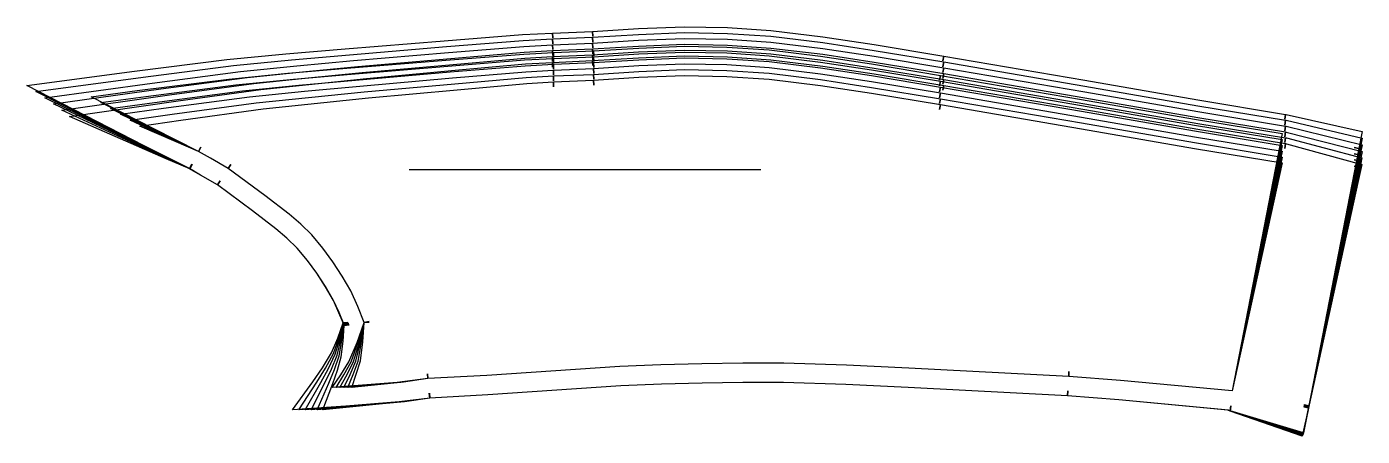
# Model space of a CAD drawing. Header units: inches. Extents: x 0 to 26.9, y 0 to 8.3.
import ezdxf

# ---------------------------------------------------------------- set-up
doc = ezdxf.new("R2010")
doc.units = ezdxf.units.IN

msp = doc.modelspace()

# ---------------------------------------------------------------- linework, layer by layer
at = {"layer": 'T001L001'}
for points in [[(5.361, 0.531), (5.77, 1.096), (5.967, 1.384), (6.147, 1.682), (6.272, 1.982), (6.381, 2.29), (6.479, 2.293), (6.381, 2.29), (6.187, 2.739), (6.027, 3.019), (5.851, 3.288), (5.662, 3.548), (5.456, 3.794), (5.245, 3.998), (5.022, 4.188), (4.556, 4.548), (3.847, 5.071), (3.901, 5.153), (3.847, 5.071), (3.506, 5.269), (3.28, 5.399), (3.327, 5.486), (3.28, 5.399), (2.369, 5.857), (0, 7.075), (2.174, 7.363), (4.034, 7.598), (5.226, 7.714), (6.419, 7.817), (8.418, 7.979), (9.999, 8.104), (10.603, 8.134), (10.608, 8.035), (10.603, 8.134), (11.411, 8.167), (11.416, 8.069), (11.411, 8.167), (12.334, 8.225), (13.258, 8.262), (14.134, 8.245), (15.007, 8.187), (16.052, 8.059), (17.092, 7.901), (18.492, 7.669), (18.476, 7.572), (18.492, 7.669), (21.338, 7.181), (23.617, 6.785), (25.384, 6.494), (25.368, 6.397), (25.384, 6.494), (25.396, 6.492), (26.933, 6.145), (26.866, 5.804), (26.77, 5.823), (26.866, 5.804), (25.855, 0.613), (25.758, 0.632), (25.855, 0.613), (25.749, 0.072), (24.271, 0.515), (24.28, 0.612), (24.271, 0.515), (24.233, 0.526), (22.025, 0.734), (20.986, 0.816), (20.992, 0.915), (20.986, 0.816), (17.773, 0.982), (16.518, 1.043), (15.263, 1.083), (14.442, 1.084), (13.62, 1.072), (12.799, 1.05), (11.978, 1.017), (9.3, 0.834), (8.127, 0.771), (8.119, 0.869), (8.127, 0.771), (7.509, 0.694), (6.435, 0.606), (5.361, 0.531)], [(5.487, 0.531), (5.852, 1.091), (6.026, 1.375), (6.184, 1.668), (6.293, 1.97), (6.385, 2.279), (6.484, 2.284), (6.385, 2.279), (6.292, 2.512), (6.187, 2.739), (6.027, 3.018), (5.851, 3.288), (5.662, 3.548), (5.456, 3.794), (5.245, 3.998), (5.022, 4.188), (4.556, 4.548), (3.847, 5.071), (3.901, 5.153), (3.847, 5.071), (3.506, 5.269), (3.281, 5.398), (3.327, 5.485), (3.281, 5.398), (2.455, 5.806), (0.185, 6.953), (2.351, 7.244), (4.171, 7.478), (5.338, 7.594), (6.506, 7.697), (8.463, 7.86), (10.011, 7.985), (10.603, 8.015), (10.607, 7.917), (10.603, 8.015), (11.411, 8.049), (11.416, 7.951), (11.411, 8.049), (12.334, 8.107), (13.258, 8.144), (14.134, 8.127), (15.007, 8.069), (16.052, 7.941), (17.092, 7.783), (18.492, 7.551), (18.476, 7.454), (18.492, 7.551), (21.338, 7.063), (23.617, 6.667), (25.384, 6.376), (25.368, 6.279), (25.384, 6.376), (25.398, 6.374), (26.932, 6.014), (26.865, 5.679), (26.768, 5.698), (26.865, 5.679), (25.853, 0.606), (25.757, 0.625), (25.853, 0.606), (25.744, 0.059), (24.271, 0.514), (24.28, 0.612), (24.271, 0.514), (24.231, 0.526), (22.025, 0.734), (20.986, 0.816), (20.992, 0.915), (20.986, 0.816), (17.773, 0.982), (16.518, 1.043), (15.263, 1.083), (14.442, 1.084), (13.62, 1.072), (12.799, 1.05), (11.978, 1.017), (9.3, 0.834), (8.128, 0.771), (8.119, 0.869), (8.128, 0.771), (7.536, 0.695), (6.512, 0.607), (5.487, 0.531)], [(5.612, 0.532), (5.933, 1.085), (6.086, 1.366), (6.222, 1.654), (6.314, 1.958), (6.39, 2.269), (6.488, 2.276), (6.39, 2.269), (6.294, 2.507), (6.187, 2.739), (6.027, 3.018), (5.851, 3.288), (5.662, 3.548), (5.456, 3.794), (5.245, 3.998), (5.022, 4.188), (4.556, 4.548), (3.847, 5.071), (3.901, 5.153), (3.847, 5.071), (3.506, 5.269), (3.283, 5.398), (3.329, 5.485), (3.283, 5.398), (2.542, 5.755), (0.366, 6.83), (2.527, 7.125), (4.308, 7.358), (5.45, 7.474), (6.593, 7.577), (8.508, 7.741), (10.023, 7.866), (10.602, 7.897), (10.607, 7.799), (10.602, 7.897), (11.411, 7.931), (11.416, 7.833), (11.411, 7.931), (12.334, 7.989), (13.258, 8.026), (14.134, 8.008), (15.007, 7.951), (16.052, 7.823), (17.092, 7.665), (18.492, 7.433), (18.476, 7.336), (18.492, 7.433), (21.338, 6.945), (23.617, 6.549), (25.384, 6.258), (25.368, 6.161), (25.384, 6.258), (25.399, 6.255), (26.93, 5.881), (26.863, 5.554), (26.767, 5.574), (26.863, 5.554), (25.852, 0.599), (25.755, 0.619), (25.852, 0.599), (25.739, 0.045), (24.271, 0.513), (24.28, 0.611), (24.271, 0.513), (24.23, 0.526), (22.025, 0.734), (20.986, 0.816), (20.992, 0.915), (20.986, 0.816), (17.773, 0.982), (16.518, 1.043), (15.263, 1.083), (14.442, 1.084), (13.62, 1.072), (12.799, 1.05), (11.978, 1.017), (9.3, 0.834), (8.129, 0.771), (8.12, 0.869), (8.129, 0.771), (7.563, 0.696), (5.612, 0.532)], [(5.735, 0.532), (6.014, 1.079), (6.145, 1.355), (6.26, 1.638), (6.336, 1.945), (6.395, 2.258), (6.493, 2.268), (6.395, 2.258), (6.297, 2.501), (6.187, 2.739), (6.027, 3.018), (5.851, 3.288), (5.662, 3.548), (5.456, 3.794), (5.245, 3.998), (5.022, 4.188), (4.556, 4.548), (3.847, 5.071), (3.901, 5.153), (3.847, 5.071), (3.506, 5.269), (3.285, 5.396), (3.33, 5.484), (3.285, 5.396), (2.629, 5.704), (0.542, 6.706), (2.704, 7.006), (4.445, 7.238), (5.562, 7.354), (6.68, 7.457), (8.553, 7.622), (10.034, 7.748), (10.602, 7.779), (10.607, 7.681), (10.602, 7.779), (11.411, 7.813), (11.416, 7.715), (11.411, 7.813), (12.334, 7.871), (13.258, 7.908), (14.134, 7.89), (15.007, 7.832), (16.052, 7.705), (17.092, 7.547), (18.492, 7.315), (18.476, 7.218), (18.492, 7.315), (21.338, 6.827), (23.617, 6.43), (25.384, 6.14), (25.368, 6.042), (25.384, 6.14), (25.401, 6.137), (26.929, 5.748), (26.862, 5.429), (26.766, 5.449), (26.862, 5.429), (25.85, 0.592), (25.754, 0.612), (25.85, 0.592), (25.733, 0.031), (24.271, 0.512), (24.28, 0.61), (24.271, 0.512), (24.228, 0.526), (22.025, 0.734), (20.986, 0.816), (20.992, 0.915), (20.986, 0.816), (17.773, 0.982), (16.518, 1.043), (15.263, 1.083), (14.442, 1.084), (13.62, 1.072), (12.799, 1.05), (11.978, 1.017), (9.3, 0.834), (8.13, 0.771), (8.12, 0.869), (8.13, 0.771), (7.59, 0.697), (5.735, 0.532)], [(6.159, 0.986), (6.336, 1.239), (6.499, 1.5), (6.663, 1.895), (6.806, 2.298), (6.905, 2.3), (6.806, 2.298), (6.677, 2.618), (6.533, 2.931), (6.361, 3.23), (6.173, 3.519), (5.97, 3.798), (5.749, 4.062), (5.527, 4.277), (5.291, 4.478), (4.799, 4.858), (4.063, 5.4), (4.117, 5.482), (4.063, 5.4), (3.703, 5.61), (3.467, 5.746), (3.513, 5.833), (3.467, 5.746), (2.548, 6.208), (1.299, 6.85), (2.225, 6.973), (4.076, 7.207), (5.264, 7.322), (6.453, 7.424), (8.45, 7.587), (10.024, 7.711), (10.621, 7.74), (10.625, 7.642), (10.621, 7.74), (11.429, 7.774), (11.434, 7.676), (11.429, 7.774), (12.344, 7.832), (13.26, 7.868), (14.117, 7.851), (14.972, 7.794), (16.005, 7.668), (17.033, 7.512), (18.427, 7.281), (18.41, 7.184), (18.427, 7.281), (21.271, 6.793), (23.551, 6.397), (25.32, 6.105), (24.309, 0.914), (22.059, 1.127), (21.012, 1.209), (21.018, 1.307), (21.012, 1.209), (17.791, 1.376), (16.529, 1.437), (15.267, 1.477), (14.44, 1.478), (13.614, 1.465), (12.787, 1.444), (11.961, 1.411), (9.276, 1.227), (8.092, 1.164), (8.083, 1.262), (8.092, 1.164), (7.469, 1.086), (6.159, 0.986)], [(5.855, 0.533), (6.093, 1.071), (6.204, 1.344), (6.3, 1.621), (6.358, 1.932), (6.4, 2.247), (6.497, 2.259), (6.4, 2.247), (6.299, 2.496), (6.187, 2.739), (6.027, 3.018), (5.851, 3.288), (5.662, 3.548), (5.456, 3.794), (5.245, 3.998), (5.022, 4.188), (4.556, 4.548), (3.847, 5.071), (3.901, 5.153), (3.847, 5.071), (3.506, 5.269), (3.287, 5.395), (3.332, 5.483), (3.287, 5.395), (2.718, 5.652), (0.709, 6.58), (2.88, 6.887), (4.582, 7.118), (5.674, 7.234), (6.767, 7.337), (8.598, 7.502), (10.046, 7.629), (10.602, 7.661), (10.606, 7.563), (10.602, 7.661), (11.411, 7.695), (11.416, 7.596), (11.411, 7.695), (12.334, 7.753), (13.258, 7.79), (14.134, 7.772), (15.007, 7.714), (16.052, 7.587), (17.092, 7.429), (18.492, 7.197), (18.476, 7.1), (18.492, 7.197), (21.338, 6.709), (23.617, 6.312), (25.384, 6.021), (25.368, 5.924), (25.384, 6.021), (25.403, 6.018), (26.927, 5.614), (26.86, 5.303), (26.764, 5.323), (26.86, 5.303), (25.849, 0.584), (25.752, 0.605), (25.849, 0.584), (25.727, 0.015), (24.271, 0.511), (24.28, 0.609), (24.271, 0.511), (24.226, 0.527), (22.025, 0.734), (20.986, 0.816), (20.992, 0.915), (20.986, 0.816), (17.773, 0.982), (16.518, 1.043), (15.263, 1.083), (14.442, 1.084), (13.62, 1.072), (12.799, 1.05), (11.978, 1.017), (9.3, 0.834), (8.131, 0.772), (8.121, 0.869), (8.131, 0.772), (7.618, 0.698), (5.855, 0.533)], [(5.973, 0.533), (6.172, 1.064), (6.264, 1.331), (6.34, 1.603), (6.381, 1.918), (6.404, 2.236), (6.502, 2.251), (6.404, 2.236), (6.302, 2.49), (6.187, 2.739), (6.027, 3.018), (5.851, 3.288), (5.662, 3.548), (5.456, 3.794), (5.245, 3.998), (5.022, 4.188), (4.556, 4.548), (3.847, 5.071), (3.901, 5.153), (3.847, 5.071), (3.506, 5.269), (3.29, 5.393), (3.334, 5.481), (3.29, 5.393), (2.809, 5.599), (0.862, 6.453), (3.056, 6.768), (4.72, 6.998), (6.854, 7.217), (8.643, 7.383), (10.057, 7.51), (10.601, 7.543), (10.606, 7.445), (10.601, 7.543), (11.411, 7.577), (11.416, 7.478), (11.411, 7.577), (12.334, 7.635), (13.258, 7.672), (14.134, 7.654), (15.007, 7.596), (16.052, 7.469), (17.092, 7.31), (18.492, 7.079), (18.476, 6.982), (18.492, 7.079), (21.338, 6.591), (23.617, 6.194), (25.384, 5.903), (25.368, 5.806), (25.384, 5.903), (25.405, 5.9), (26.925, 5.48), (26.859, 5.177), (26.762, 5.198), (26.859, 5.177), (25.847, 0.576), (25.751, 0.597), (25.847, 0.576), (25.72, 0), (24.271, 0.51), (24.28, 0.608), (24.271, 0.51), (24.224, 0.527), (22.025, 0.734), (20.986, 0.816), (20.992, 0.915), (20.986, 0.816), (17.773, 0.982), (16.518, 1.043), (15.263, 1.083), (14.442, 1.084), (13.62, 1.072), (12.799, 1.05), (11.978, 1.017), (9.3, 0.834), (8.132, 0.772), (8.122, 0.869), (8.132, 0.772), (7.645, 0.699), (5.973, 0.533)], [(6.238, 0.986), (6.398, 1.242), (6.544, 1.504), (6.686, 1.897), (6.806, 2.298), (6.905, 2.303), (6.806, 2.298), (6.677, 2.618), (6.533, 2.931), (6.361, 3.23), (6.173, 3.519), (5.97, 3.798), (5.749, 4.062), (5.527, 4.277), (5.291, 4.478), (4.799, 4.858), (4.063, 5.4), (4.117, 5.482), (4.063, 5.4), (3.703, 5.61), (3.467, 5.746), (3.513, 5.833), (3.467, 5.746), (2.631, 6.159), (1.496, 6.732), (2.402, 6.854), (4.214, 7.087), (5.377, 7.202), (6.541, 7.305), (8.495, 7.468), (10.037, 7.592), (10.621, 7.622), (10.626, 7.524), (10.621, 7.622), (11.429, 7.656), (11.434, 7.557), (11.429, 7.656), (12.344, 7.714), (13.26, 7.75), (14.117, 7.733), (14.972, 7.676), (16.005, 7.55), (17.033, 7.394), (18.427, 7.163), (18.41, 7.066), (18.427, 7.163), (21.271, 6.675), (23.551, 6.279), (25.32, 5.987), (24.309, 0.914), (22.059, 1.127), (21.012, 1.209), (21.018, 1.307), (21.012, 1.209), (17.791, 1.376), (16.529, 1.437), (15.267, 1.477), (14.44, 1.478), (13.614, 1.465), (12.787, 1.444), (11.961, 1.411), (9.276, 1.227), (8.092, 1.164), (8.083, 1.262), (8.092, 1.164), (7.495, 1.087), (6.238, 0.986)], [(6.316, 0.986), (6.46, 1.244), (6.59, 1.509), (6.709, 1.9), (6.806, 2.298), (6.904, 2.305), (6.806, 2.298), (6.677, 2.618), (6.533, 2.931), (6.361, 3.23), (6.173, 3.519), (5.97, 3.798), (5.749, 4.062), (5.527, 4.277), (5.291, 4.478), (4.799, 4.858), (4.063, 5.4), (4.117, 5.482), (4.063, 5.4), (3.703, 5.61), (3.467, 5.746), (3.513, 5.833), (3.467, 5.746), (2.714, 6.109), (1.693, 6.614), (2.58, 6.735), (4.352, 6.967), (5.49, 7.082), (6.629, 7.185), (8.541, 7.349), (10.049, 7.474), (10.621, 7.504), (10.626, 7.406), (10.621, 7.504), (11.429, 7.538), (11.434, 7.439), (11.429, 7.538), (12.344, 7.595), (13.26, 7.632), (14.117, 7.615), (14.972, 7.558), (16.005, 7.432), (17.033, 7.275), (18.427, 7.045), (18.41, 6.948), (18.427, 7.045), (21.271, 6.557), (23.551, 6.16), (25.32, 5.869), (24.309, 0.914), (22.059, 1.127), (21.012, 1.209), (21.018, 1.307), (21.012, 1.209), (17.791, 1.376), (16.529, 1.437), (15.267, 1.477), (14.44, 1.478), (13.614, 1.465), (12.787, 1.444), (11.961, 1.411), (9.276, 1.227), (8.092, 1.164), (8.083, 1.262), (8.092, 1.164), (7.52, 1.087), (6.316, 0.986)], [(6.395, 0.986), (6.523, 1.247), (6.636, 1.513), (6.731, 1.903), (6.806, 2.298), (6.904, 2.308), (6.806, 2.298), (6.677, 2.618), (6.533, 2.931), (6.361, 3.23), (6.173, 3.519), (5.97, 3.798), (5.749, 4.062), (5.527, 4.277), (5.291, 4.478), (4.799, 4.858), (4.063, 5.4), (4.117, 5.482), (4.063, 5.4), (3.703, 5.61), (3.467, 5.746), (3.512, 5.833), (3.467, 5.746), (2.798, 6.06), (1.89, 6.496), (2.757, 6.616), (4.49, 6.847), (5.603, 6.962), (6.717, 7.065), (8.587, 7.229), (10.062, 7.355), (10.621, 7.386), (10.626, 7.288), (10.621, 7.386), (11.429, 7.42), (11.434, 7.321), (11.429, 7.42), (12.344, 7.477), (13.26, 7.514), (14.117, 7.497), (14.972, 7.44), (16.005, 7.314), (17.033, 7.157), (18.427, 6.927), (18.41, 6.83), (18.427, 6.927), (21.271, 6.439), (23.551, 6.042), (25.32, 5.751), (24.309, 0.914), (22.059, 1.127), (21.012, 1.209), (21.018, 1.307), (21.012, 1.209), (17.791, 1.376), (16.529, 1.437), (15.267, 1.477), (14.44, 1.478), (13.614, 1.465), (12.787, 1.444), (11.961, 1.411), (9.276, 1.227), (8.092, 1.164), (8.083, 1.262), (8.092, 1.164), (7.546, 1.088), (6.395, 0.986)], [(6.474, 0.986), (6.585, 1.249), (6.682, 1.517), (6.754, 1.905), (6.806, 2.298), (6.904, 2.31), (6.806, 2.298), (6.677, 2.618), (6.533, 2.931), (6.361, 3.23), (6.173, 3.519), (5.97, 3.798), (5.749, 4.062), (5.527, 4.277), (5.291, 4.478), (4.799, 4.858), (4.063, 5.4), (4.117, 5.482), (4.063, 5.4), (3.703, 5.61), (3.467, 5.746), (3.511, 5.833), (3.467, 5.746), (2.882, 6.01), (2.086, 6.377), (2.934, 6.497), (4.629, 6.727), (6.804, 6.945), (8.633, 7.11), (10.074, 7.236), (10.621, 7.268), (10.626, 7.17), (10.621, 7.268), (11.429, 7.301), (11.434, 7.203), (11.429, 7.301), (12.344, 7.359), (13.26, 7.396), (14.117, 7.378), (14.972, 7.322), (16.005, 7.196), (17.033, 7.039), (18.427, 6.809), (18.41, 6.712), (18.427, 6.809), (21.271, 6.321), (23.551, 5.924), (25.32, 5.633), (24.309, 0.914), (22.059, 1.127), (21.012, 1.209), (21.018, 1.307), (21.012, 1.209), (17.791, 1.376), (16.529, 1.437), (15.267, 1.477), (14.44, 1.478), (13.614, 1.465), (12.787, 1.444), (11.961, 1.411), (9.276, 1.227), (8.092, 1.164), (8.083, 1.262), (8.092, 1.164), (7.571, 1.089), (6.474, 0.986)], [(6.553, 0.986), (6.647, 1.252), (6.728, 1.521), (6.777, 1.908), (6.806, 2.298), (6.904, 2.313), (6.806, 2.298), (6.677, 2.618), (6.533, 2.931), (6.361, 3.23), (6.173, 3.519), (5.97, 3.798), (5.749, 4.062), (5.527, 4.277), (5.291, 4.478), (4.799, 4.858), (4.063, 5.4), (4.117, 5.482), (4.063, 5.4), (3.703, 5.61), (3.467, 5.746), (3.511, 5.834), (3.467, 5.746), (2.965, 5.961), (2.283, 6.259), (3.111, 6.378), (4.767, 6.607), (6.892, 6.825), (8.678, 6.991), (10.087, 7.118), (10.621, 7.15), (10.626, 7.051), (10.621, 7.15), (11.429, 7.183), (11.434, 7.085), (11.429, 7.183), (12.344, 7.241), (13.26, 7.278), (14.117, 7.26), (14.972, 7.204), (16.005, 7.078), (17.033, 6.921), (18.427, 6.691), (18.41, 6.593), (18.427, 6.691), (21.271, 6.203), (23.551, 5.806), (25.32, 5.515), (24.309, 0.914), (22.059, 1.127), (21.012, 1.209), (21.018, 1.307), (21.012, 1.209), (17.791, 1.376), (16.529, 1.437), (15.267, 1.477), (14.44, 1.478), (13.614, 1.465), (12.787, 1.444), (11.961, 1.411), (9.276, 1.227), (8.092, 1.164), (8.082, 1.262), (8.092, 1.164), (7.597, 1.09), (6.553, 0.986)], [(7.712, 5.379), (14.803, 5.379)]]:
    msp.add_lwpolyline(points, dxfattribs=at)

doc.saveas('drawing.dxf')
